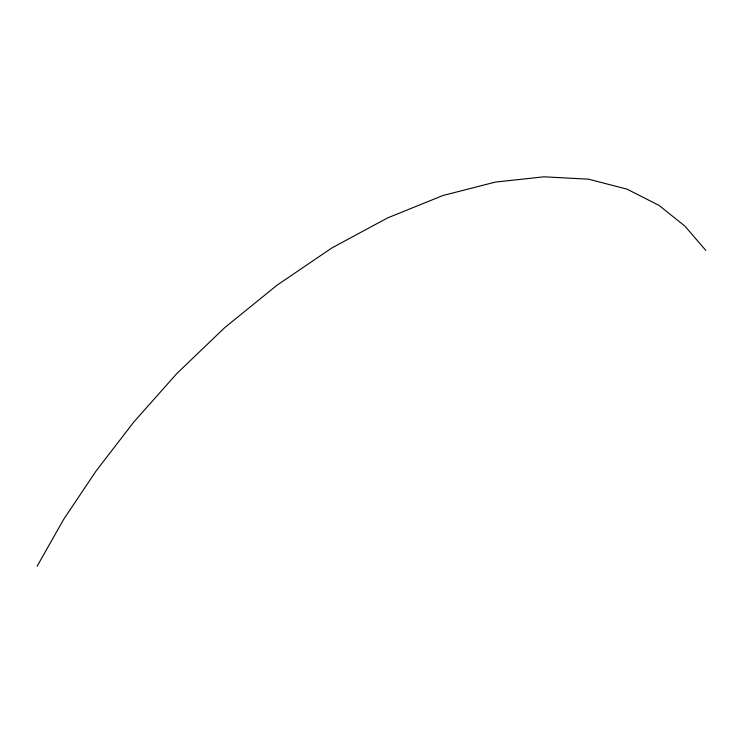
<?xml version="1.0" encoding="UTF-8"?>
<svg xmlns="http://www.w3.org/2000/svg" width="743" height="743" viewBox="0 0 743 743"><rect width="100%" height="100%" fill="white"/><g stroke="black" fill="none" stroke-linecap="round" stroke-linejoin="round"><path stroke-width="1.11" d="M37.15 566.185L63.592 519.487L95.949 471.173L133.768 422.043L176.843 373.534L224.823 327.542L277.111 285.145L331.935 247.911L387.512 217.959L442.874 195.53L495.414 182.072L544.034 176.815L588.475 179.174L627.008 189.149L658.948 205.337L684.925 226.113L705.85 250.437"/></g></svg>
